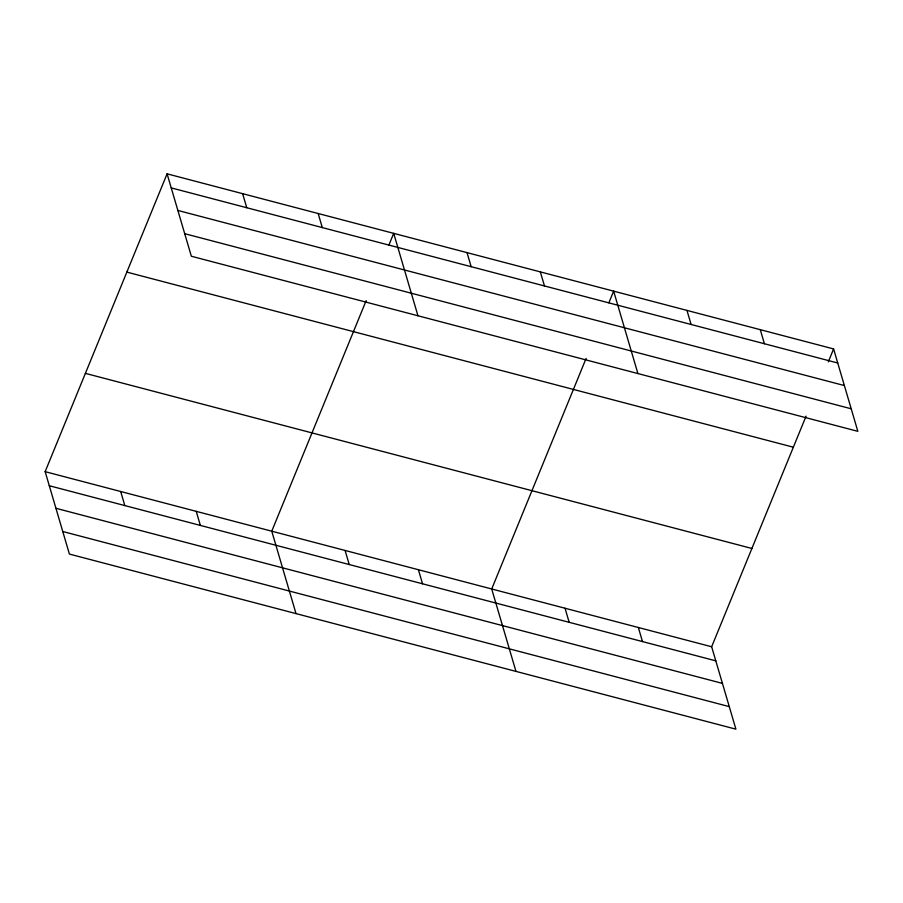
<?xml version="1.0" encoding="UTF-8"?>
<svg xmlns="http://www.w3.org/2000/svg" width="903" height="903" viewBox="0 0 903 903"><rect width="100%" height="100%" fill="white"/><g stroke="black" fill="none" stroke-linecap="round" stroke-linejoin="round"><path stroke-width="1.35" d="M806.063 416.17L711.654 646.762L735.911 729.172L69.407 554.07L45.15 471.659L167.089 173.827L833.593 348.93L857.85 431.341L191.346 256.238L167.089 173.827M366.166 300.609L271.758 531.19L296.015 613.611M388.933 244.995L393.697 233.358L417.954 315.768M586.115 358.389L491.706 588.982L515.963 671.392M608.882 302.776L613.645 291.138L637.902 373.56M828.299 361.855L833.593 348.93M171.231 187.892L837.736 363.006M177.868 210.444L844.373 385.558M184.709 233.685L851.213 408.788M126.849 272.108L793.353 447.211M85.39 373.368L751.894 548.471M45.15 471.659L711.654 646.762M49.293 485.735L715.797 660.838M55.93 508.287L722.434 683.39M62.77 531.517L729.274 706.62M760.281 329.663L764.423 343.738M686.957 310.406L691.1 324.482M540.333 271.882L544.475 285.958M638.342 627.506L642.485 641.57M467.009 252.614L471.152 266.69M565.03 608.238L569.172 622.314M318.161 213.514L322.303 227.59M418.394 569.714L422.536 583.789M242.625 193.671L246.767 207.746M345.081 550.458L349.224 564.533M196.222 511.346L200.364 525.422M120.686 491.503L124.828 505.578"/></g></svg>
